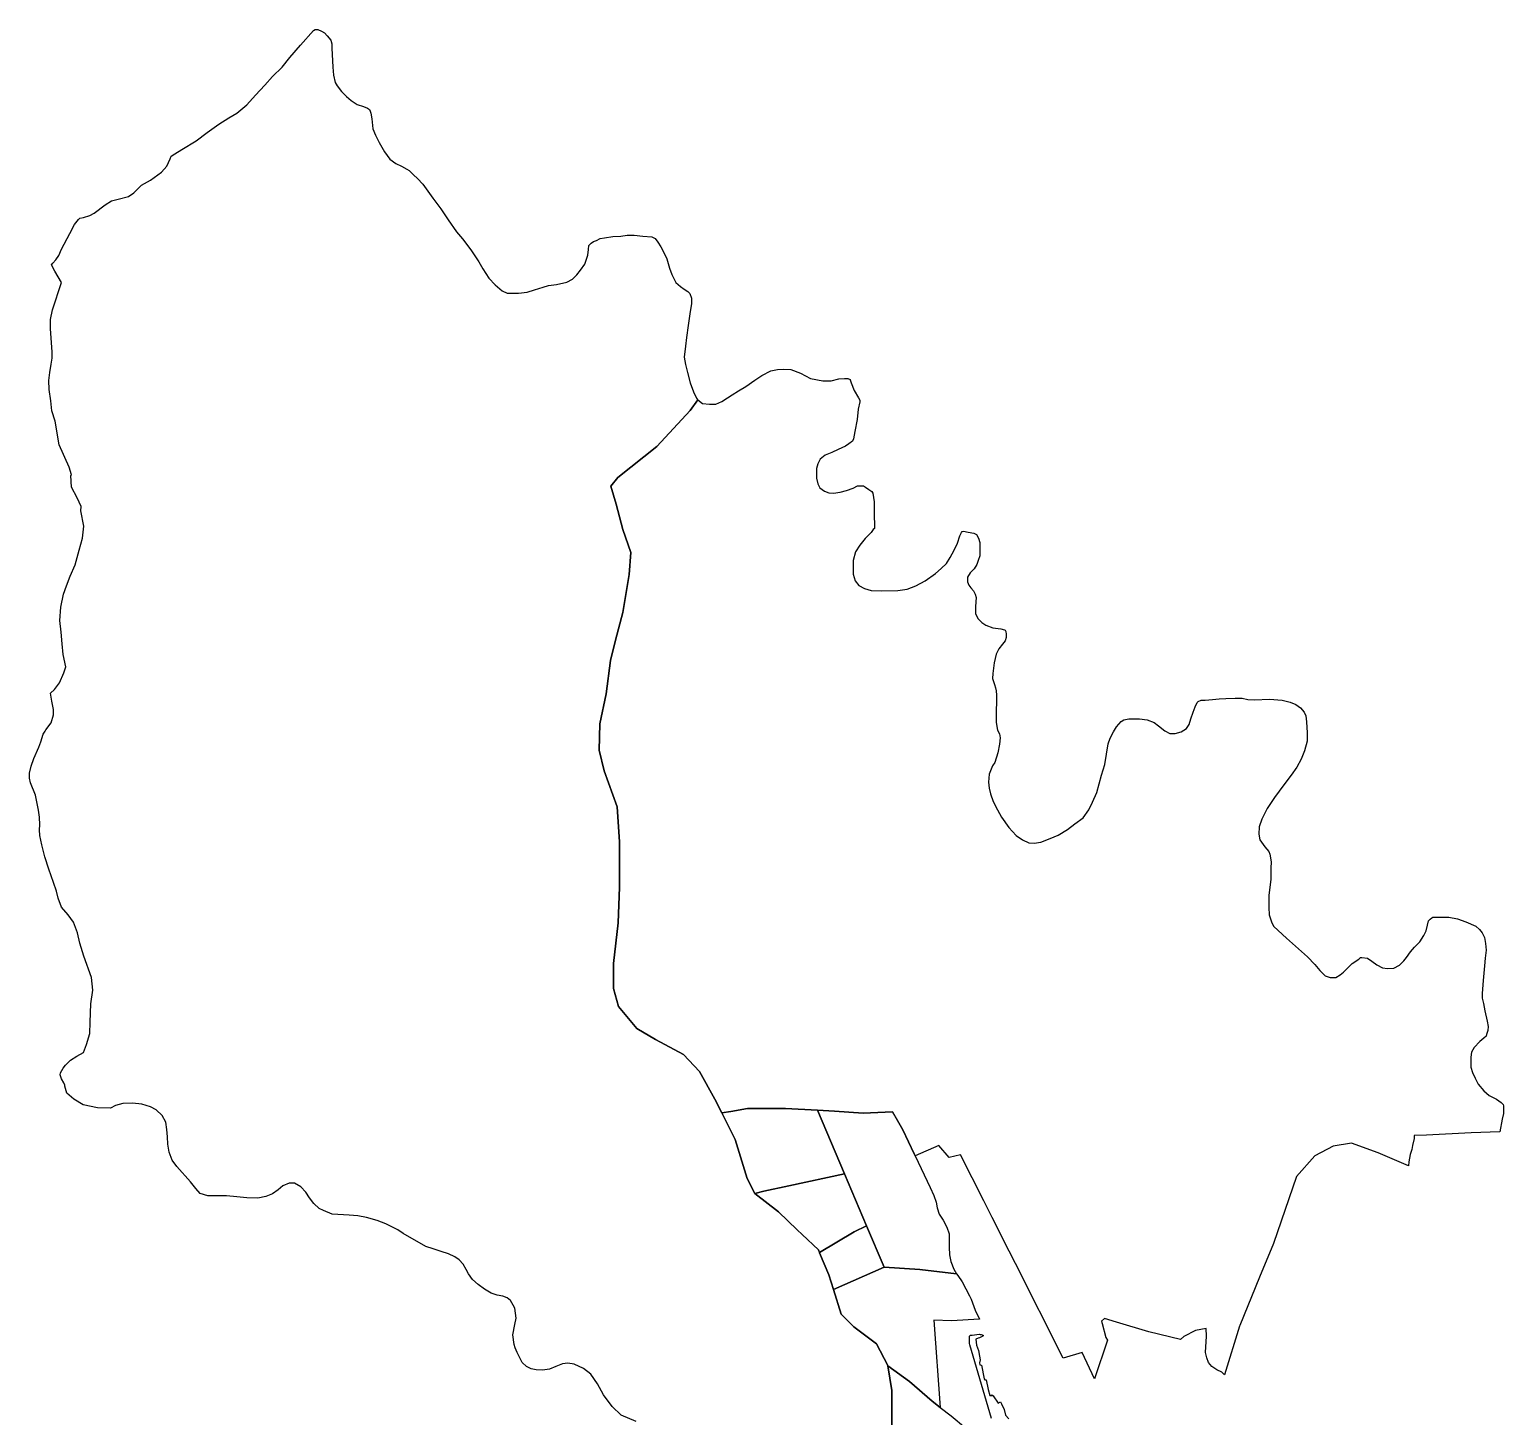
# Model space of a CAD drawing. Extents: x 544494 to 549037, y 1840490 to 1845220.
# Drawn here: x 544494 to 547073, y 1842794 to 1845220 of the extents above; entities that cross this region are included whole.
import ezdxf

# ---------------------------------------------------------------- set-up
doc = ezdxf.new("R2010")
doc.units = 0
doc.layers.add('Level 30', color=7, linetype='Continuous')

msp = doc.modelspace()

# ---------------------------------------------------------------- linework, layer by layer
at = {"layer": 'Level 30'}
for points in [[(545555.41, 1842785.4), (545529.52, 1842796.51), (545513.99, 1842811.69), (545498.55, 1842831.72), (545488.21, 1842850.84), (545476.31, 1842867.84), (545463.51, 1842878.04), (545447.02, 1842885.39), (545436.2, 1842887.39), (545426.98, 1842886.25), (545415.36, 1842881.2), (545403.87, 1842876.68), (545391.88, 1842875.16), (545381.03, 1842875.8), (545372.19, 1842877.41), (545363.9, 1842881.21), (545356.34, 1842888.39), (545351.73, 1842897.51), (545347.79, 1842905.92), (545344.03, 1842914.19), (545342.25, 1842919.77), (545340.2, 1842936.8), (545343.49, 1842954.73), (545345.94, 1842966.11), (545343.54, 1842983.67), (545340.5867, 1842988.9423), (545336.09, 1842996.97), (545329.9, 1843001.45), (545322.21, 1843004.21), (545312.81, 1843006.09), (545302.24, 1843009.73), (545290.65, 1843016.87), (545279.46, 1843024.73), (545269.59, 1843033.42), (545262.24, 1843043.38), (545258.22, 1843051.09), (545252.97, 1843060.26), (545246.3, 1843067.83), (545238.25, 1843073.41), (545227.14, 1843078.32), (545214.3, 1843082.53), (545200.67, 1843087.03), (545187.75, 1843091.14), (545148.4, 1843114.28), (545138.78, 1843120.24), (545131.8, 1843124.14), (545117.67, 1843131.06), (545102.44, 1843136.79), (545083.81, 1843142.29), (545068.99, 1843144.82), (545053.91, 1843146.37), (545024.17, 1843148.02), (545008.69, 1843154.01), (545001.37, 1843158.01), (544991.91, 1843166.39), (544984.56, 1843176.35), (544977.87, 1843186.3), (544969.04, 1843195.88), (544958.06, 1843202.05), (544948.52, 1843202), (544937.64, 1843197.4), (544929.51, 1843190.66), (544919.34, 1843183.47), (544907.84, 1843178.5), (544894.13, 1843175.93), (544874.59, 1843176.54), (544857.14, 1843177.89), (544839.04, 1843179.92), (544822.79, 1843180.18), (544806.68, 1843179.98), (544793.2, 1843184.02), (544785.63, 1843192.62), (544776.35, 1843204.25), (544752.1, 1843231.09), (544744.29, 1843242.42), (544738.53, 1843256.4), (544736.52, 1843270.18), (544735.65, 1843283.24), (544734.89, 1843296.22), (544732.86, 1843308.66), (544726.53, 1843320.37), (544715.8, 1843330.58), (544706.24, 1843335.3), (544691.19, 1843340.39), (544674.67, 1843342.04), (544657.51, 1843341.14), (544644.94, 1843337.85), (544636.11, 1843333.42), (544613.71, 1843333.94), (544588.1, 1843339.01), (544571.97, 1843348.84), (544559.99, 1843359.34), (544556.4898, 1843371.8498), (544556.49, 1843371.85), (544556.07, 1843373.35), (544554.53, 1843377.41), (544550.67, 1843384.54), (544547.93, 1843391.58), (544548.93, 1843394.79), (544553.6, 1843403.05), (544557.24, 1843408.54), (544566.3, 1843417.26), (544577.36, 1843423.97), (544589.09, 1843430.54), (544594.48, 1843444.64), (544599.8, 1843463.62), (544600.35, 1843483.65), (544602.04, 1843516), (544605.29, 1843539.87), (544602.74, 1843562.01), (544589.73, 1843599.03), (544582.69, 1843621.58), (544578.31, 1843639.98), (544571.25, 1843658.54), (544562.16, 1843671.12), (544550.73, 1843684.78), (544544.43, 1843700.32), (544541.57, 1843712.66), (544536.4, 1843728.1), (544528.19, 1843751.19), (544521.24, 1843772.87), (544515.95, 1843793.62), (544512.87, 1843810.16), (544512.24, 1843820.3), (544512.49, 1843828.54), (544511.73, 1843841.99), (544510.39, 1843854.72), (544504.98, 1843880.78), (544496.52, 1843902.08), (544494.52, 1843910.52), (544494.47, 1843919.39), (544497.41, 1843931.46), (544502.21, 1843944.84), (544510.8, 1843964.38), (544514.22, 1843974.06), (544518.39, 1843987.15), (544522.02, 1843992.64), (544523.35, 1843994.78), (544532.24, 1844007.25), (544536.56, 1844021.02), (544536.42, 1844030.77), (544533.77, 1844045.36), (544531.21, 1844059.07), (544538.32, 1844065.37), (544546.81, 1844077.36), (544554.76, 1844094.62), (544557.84, 1844105.37), (544553.37, 1844126.65), (544551.82, 1844145.57), (544549.89, 1844166), (544547.76, 1844186.19), (544549.54, 1844209.24), (544554.2, 1844232.36), (544559.11, 1844246.86), (544565.78, 1844263.54), (544574.52, 1844283.77), (544581.63, 1844308.93), (544586.96, 1844329.9), (544589.81, 1844351.29), (544584.11, 1844377.98), (544584.64, 1844385.58), (544577.95, 1844400.63), (544568.01, 1844419.11), (544566.95, 1844439.63), (544568.22, 1844440.74), (544563.78, 1844454.12), (544546.47, 1844493.49), (544539.41, 1844535.08), (544533.5, 1844553.14), (544532.04, 1844570.53), (544528.84, 1844590.03), (544528.3, 1844605.99), (544530.06, 1844620.1), (544532.25, 1844634.54), (544533.92, 1844644.92), (544534.25, 1844655.34), (544531.38, 1844697), (544531.35, 1844712.73), (544534.83, 1844729.4), (544550.2, 1844777.17), (544538.83, 1844797.22), (544532.74, 1844807.96), (544535.49, 1844811.07), (544540.84, 1844816.82), (544545.74, 1844824.41), (544550.43, 1844835.77), (544565.29, 1844862.84), (544573.04, 1844878.73), (544580.47, 1844887.56), (544582.61, 1844889.93), (544589.12, 1844891.11), (544600.13, 1844894.49), (544607.72, 1844898.52), (544627.12, 1844913.05), (544637.96, 1844920.29), (544649.55, 1844923.19), (544667.63, 1844927.5), (544677.24, 1844934.23), (544690.58, 1844947.58), (544706.14, 1844956.14), (544725.49, 1844970.45), (544734.68, 1844980.57), (544740.84, 1844993.8), (544742.58, 1844998.43), (544748.52, 1845002.6), (544761.17, 1845009.71), (544786.29, 1845025.26), (544805.14, 1845039.71), (544825.97, 1845054.26), (544843.24, 1845065.26), (544857.14, 1845073.45), (544874.68, 1845088.06), (544889.71, 1845104.74), (544905.99, 1845122.62), (544919.8, 1845137.62), (544936.24, 1845154.07), (544949.94, 1845170.6), (544968.56, 1845192.41), (544991.16, 1845218.08), (544994.46, 1845219.85), (544999.08, 1845219.85), (545005, 1845217.04), (545010.31, 1845214.05), (545015.36, 1845209), (545021.74, 1845201.27), (545023.45, 1845195.02), (545023.07, 1845187), (545025.08, 1845153.89), (545026.34, 1845139.72), (545029.44, 1845127.29), (545032.47, 1845121.22), (545039.97, 1845111.5), (545049.19, 1845102.7), (545057.23, 1845095.51), (545067.64, 1845088.71), (545078.5, 1845085.36), (545085.76, 1845082.09), (545089.2, 1845080.13), (545090.01, 1845078.5), (545091.68, 1845073.46), (545093.53, 1845063.5), (545095.19, 1845046.09), (545099.66, 1845034.89), (545106.22, 1845022.17), (545115.26, 1845005.72), (545124.99, 1844992.89), (545135.52, 1844985.56), (545144.92, 1844981.06), (545154.41, 1844975.52), (545158.45, 1844973.5), (545166.45, 1844965.87), (545173.38, 1844959.3), (545182.5, 1844949.04), (545200.24, 1844924.58), (545214.04, 1844906.44), (545226.7, 1844886.65), (545241.27, 1844865.98), (545251.71, 1844853.52), (545266.58, 1844834.33), (545280.21, 1844813.66), (545287.35, 1844800.97), (545297.77, 1844784.7), (545308.86, 1844773.17), (545321.32, 1844762.86), (545329.87, 1844758.57), (545349.91, 1844758.57), (545365.25, 1844760.7), (545377.72, 1844764.45), (545393.2, 1844769.21), (545402.21, 1844771.85), (545416.25, 1844773.8), (545434.62, 1844777.64), (545444.36, 1844783.01), (545452.11, 1844790.76), (545458.45, 1844798.8), (545465.91, 1844809.34), (545471.22, 1844825.3), (545472.52, 1844835.25), (545473.12, 1844841.89), (545476.68, 1844845.96), (545481.21, 1844849.28), (545486.2, 1844851.07), (545492.7, 1844854.32), (545500.39, 1844855.37), (545514.84, 1844857.71), (545529.09, 1844858.51), (545540.03, 1844860.07), (545552.29, 1844860.07), (545567.16, 1844858.51), (545582.87, 1844857.4), (545589.02, 1844854.05), (545593.8, 1844847.98), (545598.7, 1844839.69), (545603.68, 1844830.85), (545609.32, 1844818.46), (545614.01, 1844802.45), (545617.81, 1844791.48), (545624.99, 1844777.54), (545633.41, 1844770.05), (545639.48, 1844765.71), (545646.15, 1844761.63), (545649.53, 1844758.25), (545652.26, 1844749.75), (545652.26, 1844739.91), (545649.96, 1844726.48), (545646.35, 1844702.01), (545643.96, 1844681.26), (545641.97, 1844665.72), (545639.86, 1844646.77), (545642.05, 1844634.04), (545645.3, 1844620.2), (545650.18, 1844601.87), (545655.98, 1844586.14), (545661.29, 1844575.09), (545663.15, 1844572.72), (545663.59, 1844572.36), (545650.38, 1844553.34), (545591.82, 1844490.52), (545523.34, 1844436.47), (545511.42, 1844421.37), (545520.95, 1844389.58), (545532.07, 1844345.07), (545546.37, 1844305.33), (545543.19, 1844266.38), (545532.07, 1844200.42), (545519.36, 1844151.93), (545510.63, 1844116.17), (545503.46, 1844058.14), (545492.34, 1844005.69), (545490.75, 1843959.59), (545499.49, 1843923.03), (545522.52, 1843860.24), (545526.48, 1843799.04), (545526.48, 1843719.56), (545524.1, 1843657.57), (545516.16, 1843586.03), (545516.16, 1843542.32), (545524.89, 1843511.32), (545556.67, 1843472.38), (545589.23, 1843453.3), (545638.48, 1843427.07), (545666.28, 1843397.66), (545693.29, 1843349.18), (545705.53, 1843324.95), (545729.03, 1843278.44), (545749.69, 1843210.09), (545762.98, 1843184.26), (545763.19, 1843183.86), (545804.49, 1843152.07), (545837.59, 1843120.23), (545845.8, 1843112.33), (545874.38, 1843085.31), (545876.33, 1843080.63), (545876.55, 1843080.11), (545892.65, 1843041.59), (545900.6, 1843016.27), (545914.1, 1842973.24), (545936.34, 1842950.98), (545976.06, 1842920.78), (545995.91, 1842883.43), (545996.08, 1842882.37), (546003.06, 1842839.71), (546003.06, 1842748.31)], [(546177.34, 1842790.63), (546157.05, 1842859.79), (546139.12, 1842919.46), (546138.68, 1842921.91), (546138.51, 1842924), (546138.85, 1842934.46), (546139.23, 1842935.26), (546139.71, 1842935.74), (546140.71, 1842936.08), (546143.25, 1842936.27), (546155.42, 1842937.71), (546157.37, 1842937.63), (546159, 1842937.33), (546161, 1842936.75), (546163.1154, 1842935.5101), (546162.31, 1842934.77), (546155.99, 1842931.74), (546153.85, 1842931.14), (546149.66, 1842929.25), (546151.06, 1842918.59), (546154.63, 1842909.68), (546156.39, 1842899.51), (546157.48, 1842893.31), (546156.28, 1842887.91), (546157.07, 1842884.51), (546159.81, 1842883.61), (546164.21, 1842860), (546165.44, 1842858.17), (546167.78, 1842858.13), (546171.11, 1842841.3), (546174.19, 1842830.92), (546176.83, 1842830.34), (546177.83, 1842831.82), (546180.01, 1842830.12), (546188.74, 1842817.43), (546192.85, 1842819.6), (546194.52, 1842816.31), (546199.5, 1842805.98), (546201.43, 1842796.45), (546207.28, 1842790.07)], [(546003.06, 1842748.31), (546003.06, 1842839.71), (545996.08, 1842882.37), (546033.77, 1842854.94), (546073.6, 1842821.06), (546087.66, 1842809.98), (546106.46, 1842795.16), (546131.59, 1842773.93)]]:
    msp.add_lwpolyline(points, dxfattribs=at)
for points in [[(545663.59, 1844572.36), (545671.61, 1844565.75), (545684.03, 1844564.75), (545694.77, 1844564.75), (545705.82, 1844569.09), (545715.67, 1844575.51), (545723.6, 1844581.07), (545734.42, 1844588.02), (545747.69, 1844595.27), (545763.42, 1844606.56), (545775.58, 1844614.41), (545791.4, 1844622.93), (545802.99, 1844625.3), (545812.75, 1844626.02), (545826.34, 1844624.95), (545842.94, 1844618.67), (545860.56, 1844609.66), (545882.08, 1844605.35), (545896.83, 1844605.35), (545910.08, 1844608.96), (545919.88, 1844609.33), (545926.05, 1844609.33), (545929.93, 1844607.39), (545930.29, 1844607.02), (545931.85, 1844602.03), (545937.29, 1844588.62), (545944.67, 1844575.47), (545946.95, 1844571.49), (545946.95, 1844568.88), (545944.24, 1844555.74), (545942.24, 1844537.75), (545938.33, 1844516.58), (545935.72, 1844503.92), (545933.94, 1844500.1), (545927.9, 1844495.01), (545921.94, 1844491.15), (545909.25, 1844485.38), (545898.19, 1844480.23), (545886.35, 1844475.16), (545877.61, 1844468.46), (545873.36, 1844459.96), (545871.38, 1844452.02), (545871.38, 1844435.37), (545873.27, 1844425.41), (545876.84, 1844418.26), (545885.06, 1844412.23), (545892.93, 1844409.6), (545900.84, 1844409.1), (545912.4, 1844410.45), (545923.83, 1844413.83), (545935.16, 1844417.61), (545943.03, 1844421.55), (545949.74, 1844421.87), (545953.35, 1844421.87), (545956.78, 1844419.5), (545962.82, 1844415.46), (545968.19, 1844411.98), (545969.86, 1844409.06), (545972, 1844393.75), (545972, 1844373.03), (545972.77, 1844349.69), (545972.39, 1844347.19), (545970.51, 1844345.08), (545966.59, 1844340.37), (545956.21, 1844329.59), (545947.08, 1844317.96), (545939.15, 1844306.06), (545935.01, 1844291.32), (545935.01, 1844267.34), (545938.9, 1844255.67), (545944.88, 1844247.5), (545955.32, 1844242.03), (545966.73, 1844238.84), (545984.05, 1844237.99), (546013.4, 1844238.4), (546029.66, 1844240.97), (546045.16, 1844246.57), (546061.47, 1844255.78), (546079.16, 1844268.13), (546089.18, 1844276.9), (546098.25, 1844285.97), (546104.73, 1844296.35), (546112.06, 1844309.37), (546117.95, 1844321.18), (546121.97, 1844334.06), (546124.69, 1844340.18), (546125.94, 1844341.9), (546128.29, 1844342.49), (546136.36, 1844340.81), (546146.44, 1844339), (546150.85, 1844336.55), (546154.61, 1844329.9), (546156.54, 1844322.5), (546156.54, 1844299.32), (546154.08, 1844290.91), (546151.63, 1844283.88), (546146.85, 1844276.38), (546140.19, 1844269.31), (546135.06, 1844261.91), (546135.06, 1844253.99), (546137.52, 1844247.84), (546141.02, 1844243.35), (546145.47, 1844238.15), (546148.94, 1844232.14), (546150.14, 1844226.16), (546149.37, 1844210.53), (546149.37, 1844197.97), (546153.81, 1844189.1), (546160.31, 1844182.6), (546167.08, 1844178.23), (546179.71, 1844173.27), (546193.72, 1844171.62), (546200.01, 1844170.12), (546200.94, 1844169.31), (546202.19, 1844166.99), (546203.04, 1844162.52), (546202.72, 1844156.24), (546200.94, 1844150.32), (546196.58, 1844144.61), (546190.21, 1844136.52), (546185.58, 1844127.25), (546181.69, 1844112.12), (546179.62, 1844093.52), (546179.14, 1844084.53), (546182.32, 1844074.11), (546184.27, 1844068.26), (546185.61, 1844063.22), (546185.96, 1844055.78), (546185.96, 1844044.56), (546185.17, 1844027.44), (546185.17, 1844007.98), (546187.48, 1843994.6), (546191.37, 1843987.95), (546192.29, 1843981), (546191.2, 1843969.8), (546188.17, 1843954.58), (546183.02, 1843938.03), (546178.81, 1843931.92), (546172.93, 1843917.42), (546172.03, 1843903.42), (546172.92, 1843893.16), (546175.52, 1843883.17), (546180.14, 1843869.71), (546187.62, 1843855.17), (546194.99, 1843842.46), (546207.34, 1843824.33), (546220.52, 1843809.88), (546231.22, 1843802.29), (546242.57, 1843797.08), (546251.77, 1843796.57), (546263.67, 1843798.41), (546279.99, 1843805.1), (546293.6, 1843810.89), (546310.23, 1843820.87), (546323.17, 1843830.58), (546337.63, 1843840.8), (546347.38, 1843855), (546354.04, 1843868.73), (546361.44, 1843885.61), (546369.93, 1843915.54), (546375.19, 1843934.57), (546378.45, 1843952.1), (546381.14, 1843970.25), (546384.75, 1843980.35), (546390.35, 1843991.55), (546395.89, 1844000.06), (546403.9, 1844009.81), (546408.6, 1844012.31), (546417.27, 1844014.31), (546435.89, 1844014.31), (546449.28, 1844012.5), (546461.62, 1844007.56), (546469.1, 1844002.22), (546480.2, 1843993.16), (546489.11, 1843988.44), (546498.55, 1843988.44), (546509.25, 1843991.36), (546518.25, 1843997.2), (546522.71, 1844004.44), (546525.73, 1844013.91), (546530.02, 1844026.03), (546533.53, 1844035.01), (546536.88, 1844043.04), (546538.8, 1844044.77), (546543.95, 1844046.94), (546550.83, 1844046.94), (546563.91, 1844048.17), (546575.63, 1844049.34), (546587.38, 1844049.74), (546603.57, 1844050.53), (546615.69, 1844050.53), (546625.39, 1844048.2), (546637.51, 1844047.33), (546663.71, 1844048.53), (546685.78, 1844046.62), (546699.52, 1844043.27), (546709.42, 1844039.39), (546717.59, 1844033.59), (546724.27, 1844025.91), (546727, 1844019.53), (546728.07, 1844009.2), (546729.23, 1843989.66), (546729.23, 1843974.87), (546724.81, 1843958.28), (546718.76, 1843943.51), (546711.19, 1843929.5), (546701.52, 1843915.95), (546688.86, 1843898.53), (546672.05, 1843876.51), (546659.36, 1843857.25), (546650.23, 1843838.98), (546645.35, 1843825.22), (546644.89, 1843812.34), (546646.45, 1843802.44), (546655.17, 1843790.49), (546662.18, 1843782.38), (546664.22, 1843777.41), (546666.35, 1843764.27), (546665.58, 1843752.9), (546665.58, 1843733.55), (546662.39, 1843705.29), (546662.39, 1843684.48), (546662.83, 1843671.41), (546665.16, 1843664.42), (546667.71, 1843657.18), (546670.87, 1843650.85), (546692.97, 1843630.81), (546708.91, 1843616.86), (546730.14, 1843597.97), (546742.93, 1843584.41), (546751.68, 1843574.05), (546760.62, 1843564.62), (546769.75, 1843561.77), (546779.44, 1843561.77), (546787.19, 1843566.2), (546793.14, 1843571.25), (546800.44, 1843578.96), (546808.2, 1843586.35), (546819.66, 1843593.87), (546822.67, 1843596.61), (546824.74, 1843596.77), (546835.17, 1843595.46), (546842.74, 1843590.52), (546851.31, 1843583.99), (546860.93, 1843578.69), (546870.01, 1843577.67), (546881.27, 1843578.17), (546891.16, 1843583.37), (546898.68, 1843590.9), (546903.03, 1843596.98), (546909.91, 1843606.93), (546917.42, 1843614.83), (546926.69, 1843624.1), (546933.64, 1843635.42), (546937.74, 1843643.61), (546939.9, 1843653.11), (546941.8, 1843660.71), (546944.66, 1843663.58), (546947.59, 1843666.18), (546949.35, 1843667.24), (546977.05, 1843667.24), (546992.09, 1843664.68), (547006.86, 1843658.99), (547024.21, 1843651.7), (547030.73, 1843645.83), (547035.7, 1843640.18), (547039.33, 1843631.92), (547041.47, 1843621.19), (547042.21, 1843609.54), (547040.66, 1843595.64), (547039.86, 1843582.43), (547037.49, 1843556.66), (547035.47, 1843533.66), (547035.47, 1843525.36), (547037.61, 1843516.37), (547039.98, 1843503.7), (547043.96, 1843485.38), (547045.78, 1843475.92), (547045.46, 1843468.86), (547043.37, 1843461.92), (547042.48, 1843459.45), (547038.27, 1843455.84), (547031.19, 1843449.59), (547021.64, 1843439.17), (547017.08, 1843431.06), (547015.58, 1843422.51), (547015.58, 1843404.95), (547018.42, 1843395.49), (547023.1, 1843385.69), (547028.7, 1843375.34), (547038.63, 1843363.68), (547047.61, 1843355.6), (547060.33, 1843349.03), (547068.58, 1843343.28), (547072.14, 1843339.72), (547072.85, 1843337.59), (547072.85, 1843324.09), (547070.23, 1843313.97), (547066.15, 1843291.93), (547016, 1843290), (546938, 1843286), (546916.73, 1843285.43), (546916.31, 1843280.07), (546913.82, 1843267.93), (546912.49, 1843260.99), (546909.61, 1843252.05), (546908.46, 1843245.73), (546907.29, 1843239.26), (546906.44, 1843232.53), (546853.79, 1843255.35), (546806.81, 1843272.14), (546774.85, 1843266.64), (546743.05, 1843249.75), (546710.61, 1843213.94), (546670.34, 1843096.41), (546646.235, 1843037.7166), (546611.4222, 1842952.9507), (546611.04, 1842952.02), (546585.03, 1842866.61), (546580.04, 1842871.37), (546571.31, 1842875.5), (546562.36, 1842881.71), (546556.97, 1842888.48), (546553.71, 1842896.81), (546551.81, 1842905.77), (546553.46, 1842934.45), (546552.67, 1842947.6), (546533.86, 1842944.18), (546513.73, 1842934.11), (546507.56, 1842928.82), (546452.2, 1842941.95), (546396.1501, 1842959.0162), (546375.02, 1842965.45), (546369.42, 1842960.97), (546370.6611, 1842956.3575), (546377.25, 1842931.87), (546380.38, 1842927.7), (546357.54, 1842860.03), (546335.86, 1842906.13), (546302.76, 1842896.18), (546219.17, 1843061.43), (546208.3135, 1843082.8923), (546178.4016, 1843142.0257), (546163.72, 1843171.05), (546122.98, 1843251.58), (546103.19, 1843246.83), (546084.99, 1843268.21), (546043.5, 1843249.8), (546041.72, 1843253.56), (546021.89, 1843295.14), (546012.53, 1843311.5), (546003.93, 1843327.01), (545952.75, 1843324.37), (545902.36, 1843327.97), (545872.72, 1843329.53), (545816.87, 1843332.48), (545750.27, 1843332.48), (545721.5535, 1843327.6468), (545705.53, 1843324.95), (545693.29, 1843349.18), (545666.28, 1843397.66), (545638.48, 1843427.07), (545589.23, 1843453.3), (545556.67, 1843472.38), (545524.89, 1843511.32), (545516.16, 1843542.32), (545516.16, 1843586.03), (545524.1, 1843657.57), (545526.48, 1843719.56), (545526.48, 1843799.04), (545522.52, 1843860.24), (545499.49, 1843923.03), (545490.75, 1843959.59), (545492.34, 1844005.69), (545503.46, 1844058.14), (545510.63, 1844116.17), (545519.36, 1844151.93), (545532.07, 1844200.42), (545543.19, 1844266.38), (545546.37, 1844305.33), (545532.07, 1844345.07), (545520.95, 1844389.58), (545511.42, 1844421.37), (545523.34, 1844436.47), (545591.82, 1844490.52), (545650.38, 1844553.34)], [(545779.2111, 1843187.7946), (545762.98, 1843184.26), (545749.69, 1843210.09), (545729.03, 1843278.44), (545705.53, 1843324.95), (545721.5535, 1843327.6468), (545750.27, 1843332.48), (545816.87, 1843332.48), (545872.72, 1843329.53), (545919.89, 1843218.43), (545822.4737, 1843197.2158)], [(546043.5, 1843249.8), (546069.82, 1843194.26), (546076.52, 1843180.38), (546080.52, 1843168.69), (546081.91, 1843159.11), (546085.66, 1843147.97), (546092.89, 1843137.29), (546099.03, 1843125.25), (546103.15, 1843113.29), (546103.44, 1843102.36), (546103.4, 1843090.15), (546103.64, 1843077.01), (546106.32, 1843065.19), (546111.58, 1843051.44), (546116.2, 1843043.55), (546052, 1843051.09), (545989.24, 1843055.08), (545958.43, 1843127.64), (545919.89, 1843218.43), (545872.72, 1843329.53), (545902.36, 1843327.97), (545952.75, 1843324.37), (546003.93, 1843327.01), (546012.53, 1843311.5), (546021.89, 1843295.14), (546041.72, 1843253.56)], [(545919.89, 1843218.43), (545958.43, 1843127.64), (545937.18, 1843116.96), (545876.33, 1843080.63), (545874.38, 1843085.31), (545845.8, 1843112.33), (545837.59, 1843120.23), (545804.49, 1843152.07), (545763.19, 1843183.86), (545762.98, 1843184.26), (545779.2111, 1843187.7946), (545822.4737, 1843197.2158)], [(545958.43, 1843127.64), (545989.24, 1843055.08), (545900.6, 1843016.27), (545892.65, 1843041.59), (545876.55, 1843080.11), (545876.33, 1843080.63), (545937.18, 1843116.96)], [(546138.6, 1843005.08), (546141.6, 1842999.21), (546148.57, 1842980.11), (546156.36, 1842964.15), (546156.45, 1842964.02), (546107.47, 1842961.54), (546076.6, 1842962.54), (546087.66, 1842809.98), (546073.6, 1842821.06), (546033.77, 1842854.94), (545996.08, 1842882.37), (545995.91, 1842883.43), (545976.06, 1842920.78), (545936.34, 1842950.98), (545914.1, 1842973.24), (545900.6, 1843016.27), (545989.24, 1843055.08), (546052, 1843051.09), (546116.2, 1843043.55), (546118.1, 1843040.3), (546125.98, 1843029.79)]]:
    msp.add_lwpolyline(points, close=True, dxfattribs=at)

doc.saveas('drawing.dxf')
